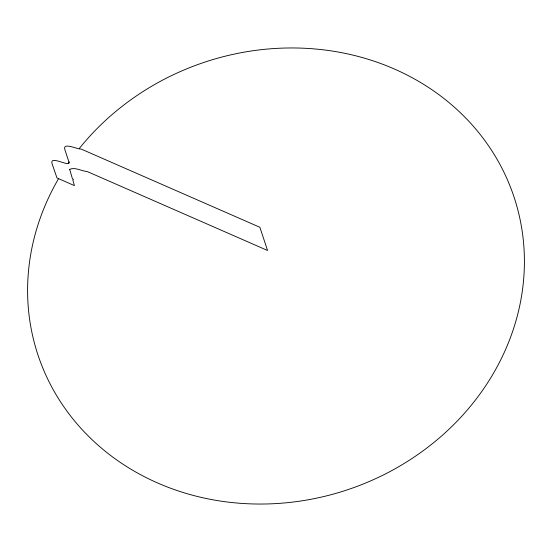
<?xml version="1.0" encoding="UTF-8"?>
<svg xmlns="http://www.w3.org/2000/svg" width="552" height="552" viewBox="0 0 552 552"><rect width="100%" height="100%" fill="white"/><g stroke="black" fill="none" stroke-linecap="round" stroke-linejoin="round"><path stroke-width="0.83" d="M79.309 148.488A250.794 225.416 -18.3 0 1 500.602 165.669A250.794 225.416 -18.3 0 1 268.286 503.921A250.794 225.416 -18.3 0 1 58.415 178.91M68.248 163.364A250.794 225.416 -18.3 0 1 69.207 161.984M69.697 169.36L72.471 178.938L73.444 179.365L72.857 180.097L74.423 185.617L56.973 177.937L52.212 164.116C48.728 154.512 69.297 167.146 69.145 162.605L64.929 149.847C62.059 141.691 77.383 149.392 80.999 149.047A4.464 1.38 29.8 0 1 81.668 149.275L259.888 227.286L267.561 250.484L87.885 171.831A4.733 1.47 29.8 0 0 87.202 171.596C81.655 171.072 74.699 166.863 69.697 169.36"/></g></svg>
